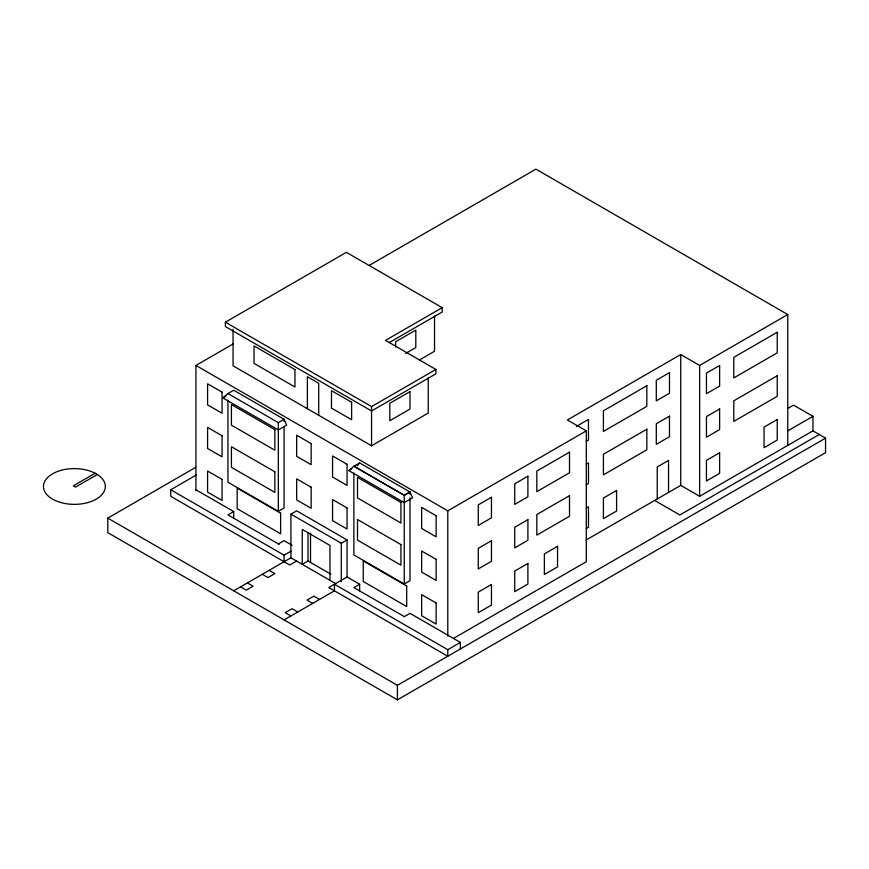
<?xml version="1.0" encoding="UTF-8"?>
<svg xmlns="http://www.w3.org/2000/svg" width="869" height="869" viewBox="0 0 869 869"><rect width="100%" height="100%" fill="white"/><g stroke="black" fill="none" stroke-linecap="round" stroke-linejoin="round"><path stroke-width="1.3" d="M357.083 465.806L359.636 462.927L410.005 492.006L412.569 497.839L404.248 502.64L348.762 470.607L353.879 466.251L359.636 462.927M222.844 397.904L227.96 393.548L233.718 390.224L284.087 419.303L286.64 425.137L278.33 429.938L222.844 397.904L225.962 396.112M442.202 307.659L385.543 340.366L435.912 369.455L435.912 373.811L371.563 410.961L225.375 326.559L225.375 322.193L346.383 252.336L442.202 307.659L442.202 312.014L389.062 342.701M195.938 490.898L195.938 365.436L233.457 343.776M369.455 265.262L535.934 169.14L787.77 314.545L787.77 445.406M95.101 473.257L73.3 485.847L75.484 487.107L97.295 474.517M586.021 540.073L680.742 485.391L699.632 496.297L812.96 430.861L825.55 438.139L825.55 452.673L397.415 699.86L107.789 532.643L107.789 518.109L195.655 467.381M227.96 393.548L278.33 422.627L284.087 419.303L284.087 421.487M405.725 353.368L415.806 347.546L415.806 330.101L395.656 341.734L395.656 347.1M296.611 561.07L289.779 565.013L170.758 496.297L170.758 489.758L196.524 474.876M419.499 359.951L434.533 351.272L434.533 316.077M225.375 322.193L371.563 406.594L435.912 369.455M233.718 518.109L233.718 511.559L227.96 514.882L279.101 544.309M233.055 329.264L233.055 365.816L371.563 445.786L428.232 413.068L428.232 377.874M227.96 400.261L227.96 482.241L278.33 511.32L284.087 507.996L284.087 426.342M348.762 470.607L351.88 468.804M233.718 590.811L290.919 557.779L290.919 514.155L296.677 510.831L347.046 539.921L347.046 576.929L359.636 584.261L359.636 590.811M278.33 543.972L284.087 540.648L292.093 545.265M170.758 489.758L284.087 555.182L290.919 551.239M410.005 492.006L404.248 495.33L353.879 466.175L404.248 495.254L410.005 491.93L410.005 494.179M330.926 574.235L308.006 561.005L302.249 564.329L302.249 529.427L329.959 545.417L329.959 580.318M290.919 514.155L341.289 543.244L347.046 539.921M787.77 314.545L699.632 365.436L680.742 354.53L567.414 419.955L586.293 430.861L586.293 561.722L453.651 638.313M576.397 426.407L588.476 419.434L588.476 440.018L586.282 441.289M195.938 365.436L447.785 510.831L586.293 430.861M347.046 576.994L328.754 587.52L447.785 656.236L447.785 649.697L334.456 584.261L334.456 590.811L284.087 619.89M359.636 584.261L353.879 587.585L404.443 616.675M586.282 464.176L588.476 462.905L588.476 483.49L586.282 484.761M353.879 472.964L353.879 554.943L404.248 584.022L410.005 580.698L410.005 497.698M586.282 507.941L588.476 506.67L588.476 527.255L586.282 528.526M404.248 616.664L410.005 613.34L460.374 642.419L460.374 648.969M787.846 408.441L793.571 405.139L812.96 416.327L812.96 430.861M787.77 430.861L812.96 416.327M819.25 434.5L679.84 514.991L654.661 500.446M447.785 649.697L460.374 642.419M107.789 518.109L397.415 685.315L825.55 438.139M195.938 489.758L233.718 511.559M290.919 557.779L335.619 583.588M269.151 570.346L274.843 573.638L268.01 577.581L262.319 574.29M319.52 599.425L313.828 596.134L306.985 600.088L312.688 603.379M247.383 582.914L253.085 586.206L246.242 590.149L240.55 586.857M297.752 611.993L292.06 608.702L285.228 612.656L290.919 615.936M699.632 365.436L699.632 496.297M680.742 354.53L680.742 485.391M668.554 492.43L668.554 460.44L657.225 466.979L657.225 498.969M447.785 510.831L447.785 636.304M404.248 495.254L404.248 584.022M397.415 685.315L397.415 699.86M371.563 406.594L371.563 445.786M341.289 543.244L341.289 581.578M318.706 415.263L318.706 383.283L307.376 376.733L307.376 408.723M310.526 533.131L310.526 562.449M308.006 532.816L308.006 561.005M284.087 555.182L284.087 561.722M278.33 422.627L278.33 511.32M409.972 391.626L389.823 403.259L389.823 420.705L409.972 409.071L409.972 391.626M646.84 385.727L603.401 410.809L603.401 431.404L646.84 406.323L646.84 385.727M669.478 372.66L656.301 380.274L656.301 400.859L669.478 393.255L669.478 372.66M491.452 497.253L478.276 504.856L478.276 525.452L491.452 517.848L491.452 497.253M527.896 476.212L514.73 483.816L514.73 504.4L527.896 496.796L527.896 476.212M569.51 452.184L536.814 471.063L536.814 491.648L569.51 472.769L569.51 452.184M719.619 365.523L706.443 373.127L706.443 393.711L719.619 386.108L719.619 365.523M777.234 332.262L733.794 357.344L733.794 377.928L777.234 352.847L777.234 332.262M646.84 429.21L603.401 454.291L603.401 474.876L646.84 449.794L646.84 429.21M669.478 416.142L656.301 423.746L656.301 444.331L669.478 436.727L669.478 416.142M491.452 540.735L478.276 548.339L478.276 568.923L491.452 561.32L491.452 540.735M527.896 519.684L514.73 527.298L514.73 547.883L527.896 540.279L527.896 519.684M569.51 495.656L536.814 514.535L536.814 535.13L569.51 516.251L569.51 495.656M719.619 408.995L706.443 416.609L706.443 437.194L719.619 429.579L719.619 408.995M777.234 375.734L733.794 400.815L733.794 421.4L777.234 396.318L777.234 375.734M616.577 490.453L603.401 498.056L603.401 518.641L616.577 511.037L616.577 490.453M491.452 584.5L478.276 592.104L478.276 612.688L491.452 605.085L491.452 584.5M527.896 563.46L514.73 571.063L514.73 591.648L527.896 584.044L527.896 563.46M557.55 546.329L544.374 553.944L544.374 574.528L557.55 566.925L557.55 546.329M719.619 452.76L706.443 460.374L706.443 480.959L719.619 473.355L719.619 452.76M777.234 419.499L764.057 427.113L764.057 447.698L777.234 440.083L777.234 419.499M96.274 473.844L93.233 472.312A30.936 17.869 0 0 0 44.189 482.61A30.936 17.869 0 0 0 81.089 503.922A30.936 17.869 0 0 0 98.936 475.604L96.274 473.844M294.96 369.575L254.041 345.938L254.041 363.394L294.96 387.02L294.96 369.575M351.63 402.282L331.48 390.648L331.48 408.104L351.63 419.738L351.63 402.282M222.062 392.147L207.582 383.794L207.582 404.878L222.062 413.231L222.062 392.147M311.156 443.592L296.677 435.228L296.677 456.312L311.156 464.665L311.156 443.592M347.046 464.307L332.566 455.943L332.566 477.027L347.046 485.391L347.046 464.307M436.14 515.741L421.65 507.377L421.65 528.461L436.14 536.825L436.14 515.741M274.865 429.634L231.426 404.552L231.426 425.147L274.865 450.229L274.865 429.634M400.935 502.423L357.496 477.342L357.496 497.926L400.935 523.008L400.935 502.423M222.062 435.771L207.582 427.407L207.582 448.491L222.062 456.855L222.062 435.771M311.156 487.205L296.677 478.852L296.677 499.936L311.156 508.289L311.156 487.205M347.046 507.93L332.566 499.566L332.566 520.65L347.046 529.015L347.046 507.93M436.14 559.364L421.65 551L421.65 572.084L436.14 580.449L436.14 559.364M274.865 471.802L231.426 446.72L231.426 467.316L274.865 492.397L274.865 471.802M400.935 544.591L357.496 519.51L357.496 540.094L400.935 565.176L400.935 544.591M222.062 479.395L207.582 471.031L207.582 492.115L222.062 500.479L222.062 479.395M280.622 513.199L237.183 488.117L237.183 508.702L280.622 533.783L280.622 513.199M406.692 585.988L363.253 560.907L363.253 581.491L406.692 606.573L406.692 585.988M436.14 602.988L421.65 594.624L421.65 615.708L436.14 624.072L436.14 602.988"/></g></svg>
